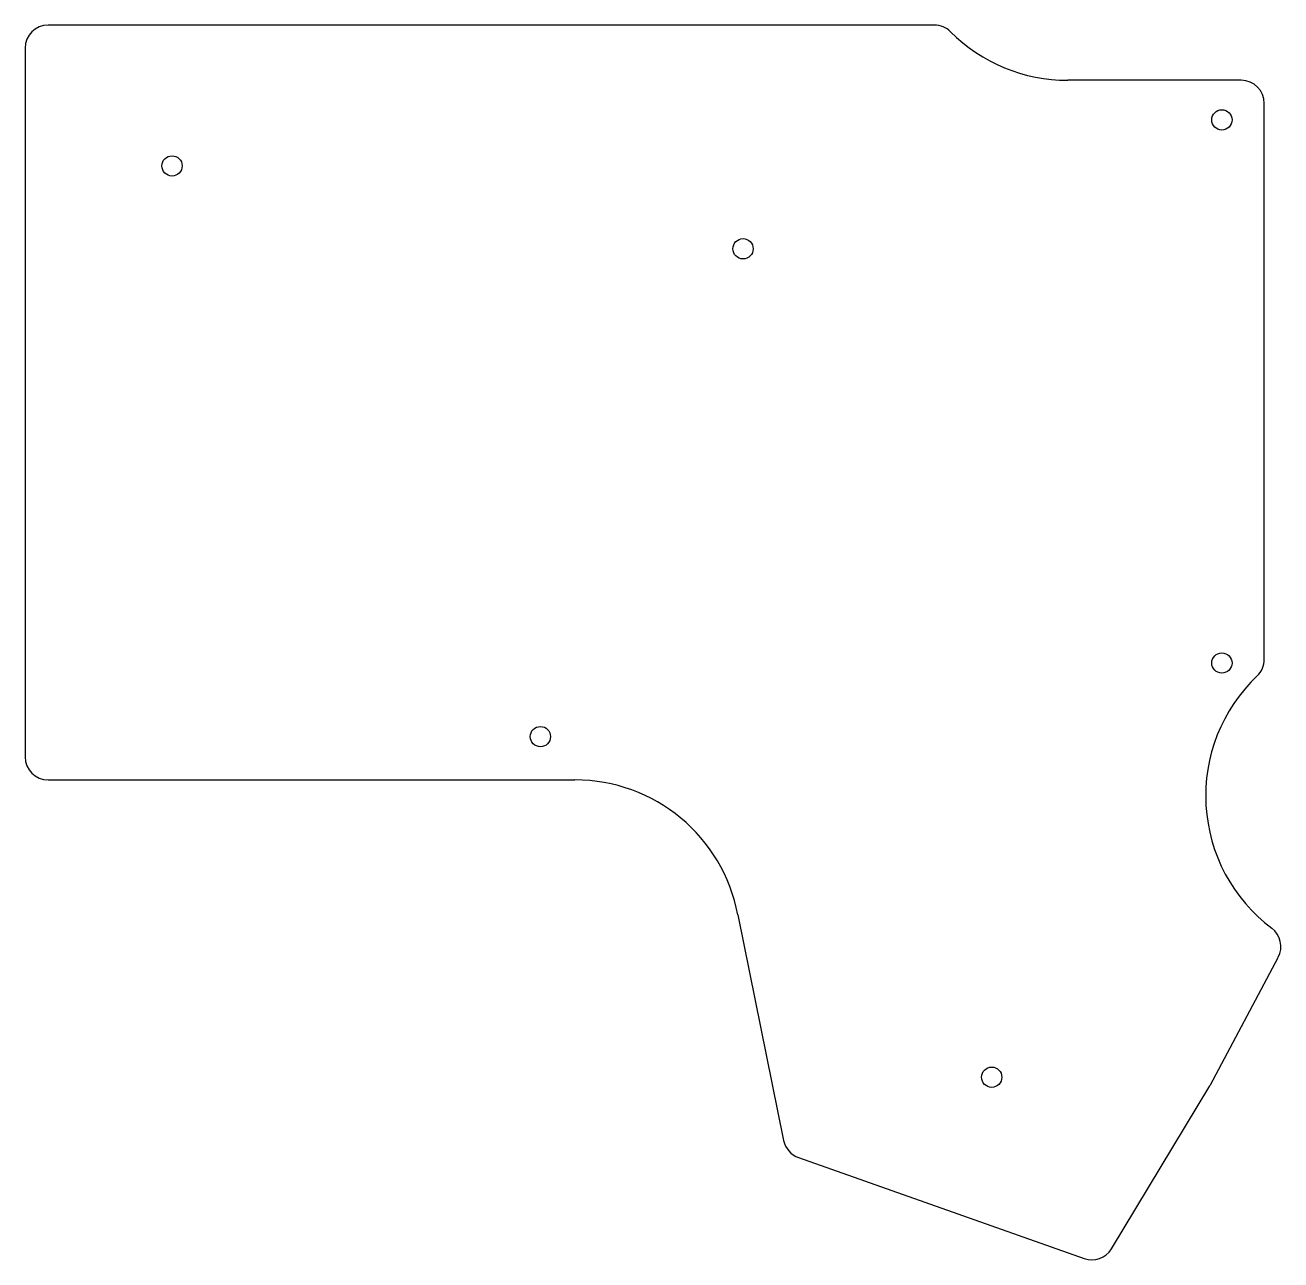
# Model space of a CAD drawing. Header units: millimetres. Extents: x 48 to 184, y -224 to -90.
import ezdxf

# ---------------------------------------------------------------- set-up
doc = ezdxf.new("R2010")
doc.units = ezdxf.units.MM

msp = doc.modelspace()

# ---------------------------------------------------------------- linework, layer by layer
at = {"linetype": 'CONTINUOUS'}
for p, q in [((146.48, -90), (50.25, -90)), ((47.75, -92.5), (47.75, -169.5)), ((179.8, -96), (160.97, -96)), ((182.3, -158.89), (182.3, -98.5)), ((50.25, -172), (107.45, -172)), ((125.14, -186.66), (130.11, -211.17)), ((176.45, -205.11), (183.81, -191.28)), ((165.71, -222.94), (176.39, -205.23)), ((131.72, -213.03), (162.74, -224))]:
    msp.add_line(p, q, dxfattribs=at)
for centre in [(177.7, -100.3), (63.7, -105.3), (125.7, -114.3), (177.7, -159.3), (103.7, -167.3), (152.7, -204.3)]:
    msp.add_circle(centre, 1.1, dxfattribs=at)
for centre, radius, start, end in [((50.25, -92.5), 2.5, 90, 180), ((146.48, -92.5), 2.5, 45.017, 90), ((160.97, -78), 18, 225.017, 270), ((179.8, -98.5), 2.5, 0, 90), ((179.8, -158.89), 2.5, 313.611, 0), ((193.94, -173.73), 18, 133.611, 232.9995), ((50.25, -169.5), 2.5, 180, 270), ((107.45, -190), 18, 370.694, 90), ((181.6, -190.1), 2.5, 332, 52.9995), ((174.25, -203.94), 2.5, 328.9208, 332), ((132.56, -210.67), 2.5, 191.4713, 250.5132), ((163.57, -221.65), 2.5, 250.5132, 328.9208)]:
    msp.add_arc(centre, radius, start, end, dxfattribs=at)

doc.saveas('drawing.dxf')
